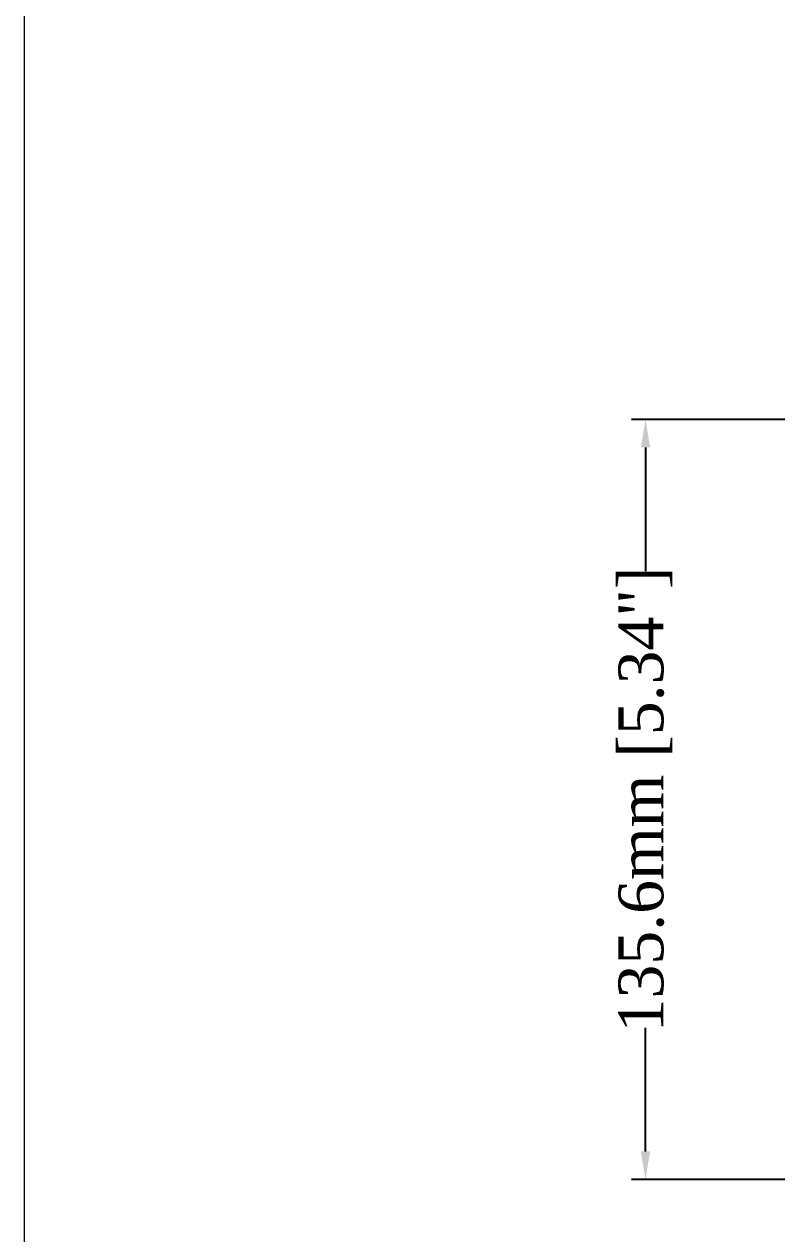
# Model space of a CAD drawing. Header units: millimetres. Extents: x 76 to 1788, y -159 to 878.
# Drawn here: x 75.6 to 209.9, y 275.1 to 491 of the extents above; entities that cross this region are included whole.
import ezdxf

# ---------------------------------------------------------------- set-up
doc = ezdxf.new("R2010")
doc.units = ezdxf.units.MM
doc.header["$LTSCALE"] = 2
doc.layers.add('DIM', color=7, linetype='Continuous')
doc.styles.get("Standard").update_dxf_attribs({"font": 'TIMES.TTF'})
doc.dimstyles.new('ISO-25', dxfattribs={"dimscale": 2, "dimtxt": 4, "dimasz": 2.5, "dimexe": 1.25, "dimexo": 0.625, "dimtad": 0, "dimdsep": 46, "dimtxsty": 'Standard', "dimcen": 2.5, "dimadec": 0, "dimazin": 0, "dimtfac": 1, "dimtmove": 0, "dimatfit": 3, "dimfxl": 0, "dimarcsym": 0})

# ---------------------------------------------------------------- blocks, each defined once
blk = doc.blocks.new('*D59')
at = {"layer": 'Defpoints', "color": 0}
for p in [(220.72, 420.43), (186.5, 284.83), (220.72, 284.83)]:
    blk.add_point(p, dxfattribs=at)
at = {"layer": 'DIM', "color": 0, "lineweight": -2}
for p, q in [((219.47, 420.43), (184, 420.43)), ((186.5, 415.43), (186.5, 393.37)), ((186.5, 289.83), (186.5, 311.89)), ((219.47, 284.83), (184, 284.83))]:
    blk.add_line(p, q, dxfattribs=at)
at = {"layer": 'DIM', "color": 0}
for points in [[(187.33, 415.43), (185.67, 415.43), (186.5, 420.43)], [(185.67, 289.83), (187.33, 289.83), (186.5, 284.83)]]:
    blk.add_solid(points, dxfattribs=at)
at = {"layer": 'DIM', "color": 0, "lineweight": 0, "insert": (186.5, 352.63), "char_height": 8, "attachment_point": 5, "rotation": 90}
blk.add_mtext('135.6mm [5.34"]', dxfattribs=at)

msp = doc.modelspace()

# ---------------------------------------------------------------- linework, layer by layer
at = {"lineweight": 0}
msp.add_line((75.608, 877.633), (75.608, -159.158), dxfattribs=at)

# ---------------------------------------------------------------- dimensions: what is measured, and where the dimension line sits
at = {"layer": 'DIM', "lineweight": 0}
dim = msp.add_linear_dim(base=(186.5, 284.829), p1=(220.715, 420.429), p2=(220.715, 284.829), angle=90, dimstyle='ISO-25', override={"dimpost": 'mm'}, dxfattribs=at)
dim.commit()
dim.dimension.update_dxf_attribs({"geometry": '*D59', "text_midpoint": (186.5, 352.629)})

doc.saveas('drawing.dxf')
